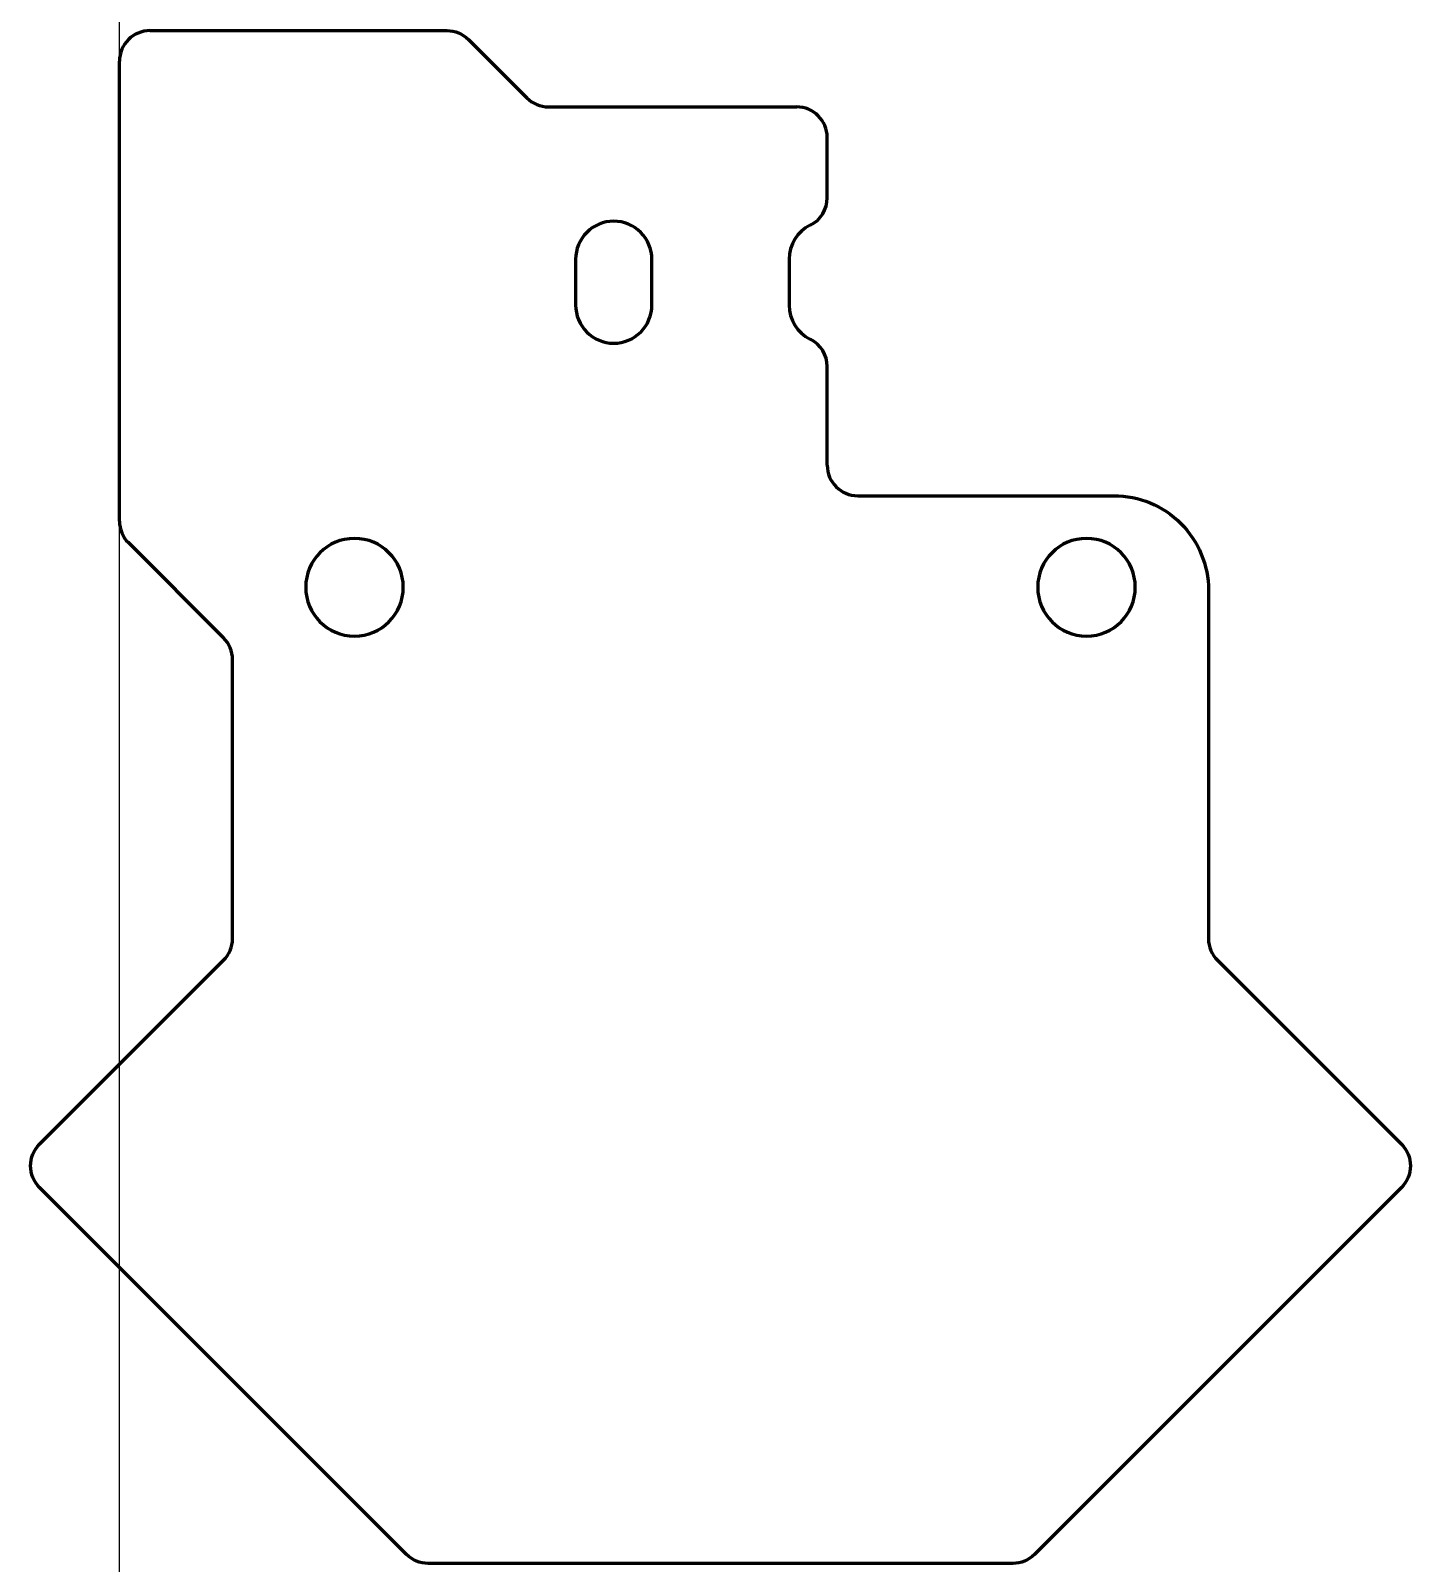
# Model space of a CAD drawing. Header units: millimetres. Extents: x -34.6 to 10.6, y -32 to 18.2.
import ezdxf

# ---------------------------------------------------------------- set-up
doc = ezdxf.new("R2010")
doc.units = ezdxf.units.MM
doc.linetypes.add('K5LT_BASIC', pattern=[0])

msp = doc.modelspace()

# ---------------------------------------------------------------- linework, layer by layer
at = {"color": 150, "linetype": 'K5LT_BASIC', "lineweight": 60}
for p, q in [((-31.707, 2.168), (-31.707, 17.246)), ((-8.5, 12.765), (-8.5, 14.746)), ((-8.5, 4), (-8.5, 7.234)), ((-7.5, 3), (-3.028, 3))]:
    msp.add_line(p, q, dxfattribs=at)
at = {"color": 232}
msp.add_xline((-31.707, 1.754), (0, 1), dxfattribs=at)
at = {"color": 150, "linetype": 'K5LT_BASIC', "lineweight": 60}
for points in [[(-30.707, 18.246), (-20.972, 18.246, -0.198912), (-20.265, 17.953), (-18.35, 16.039, 0.198912), (-17.643, 15.746), (-9.5, 15.746)], [(-9.056, 11.869, 0.284915), (-9.75, 10.75), (-9.75, 9.25, 0.284915), (-9.056, 8.13)], [(-3.028, 3), (0.9, 3, -0.414214), (4, -0.1), (4, -11.523, 0.198912), (4.293, -12.23), (10.324, -18.261, -0.414214), (10.324, -19.676), (-1.707, -31.707, -0.198912), (-2.414, -32), (-21.586, -32, -0.198912), (-22.293, -31.707), (-34.324, -19.676, -0.414214), (-34.324, -18.261), (-28.293, -12.23, 0.198912), (-28, -11.523), (-28, -2.367, 0.198912), (-28.293, -1.66), (-31.414, 1.461)]]:
    msp.add_lwpolyline(points, format="xyb", dxfattribs=at)
for points in [[(-15.5, 12, 0.414214), (-16.75, 10.75), (-16.75, 9.25, 0.414214), (-15.5, 8, 0.414214), (-14.25, 9.25), (-14.25, 10.75, 0.414214)], [(-22.4, 0, 1), (-25.6, 0, 1)], [(1.6, 0, 1), (-1.6, 0, 1)]]:
    msp.add_lwpolyline(points, format="xyb", close=True, dxfattribs=at)
for centre, start, end in [((-30.707, 17.246), 90, 180), ((-9.5, 14.746), 0, 90), ((-9.5, 12.765), 296.3878, 0), ((-9.5, 7.234), 0, 63.6122), ((-7.5, 4), 180, 270), ((-30.707, 2.168), 180, 225)]:
    msp.add_arc(centre, 1, start, end, dxfattribs=at)

doc.saveas('drawing.dxf')
